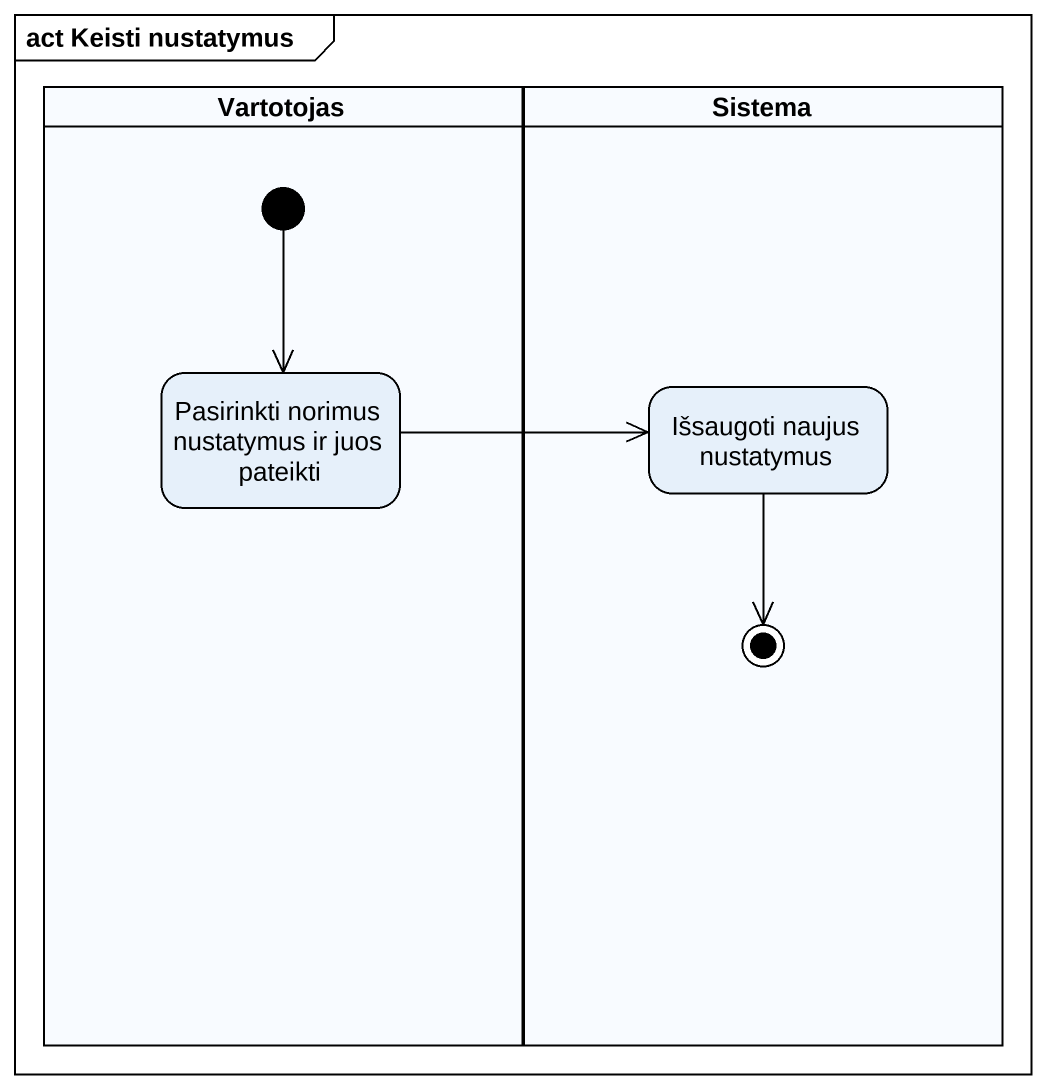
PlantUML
@startuml
mainframe act Keisti nustatymus
hide empty description
state Vartotojas <<partition>> {
  state "Pasirinkti norimus nustatymus ir juos pateikti" as Pasirinkti_norimus
  [*] --> Pasirinkti_norimus
}
state Sistema <<partition>> {
  state "Išsaugoti naujus nustatymus" as Išsaugoti_naujus_nustatymus
  Išsaugoti_naujus_nustatymus --> [*]
}
Pasirinkti_norimus -right-> Išsaugoti_naujus_nustatymus
@enduml
